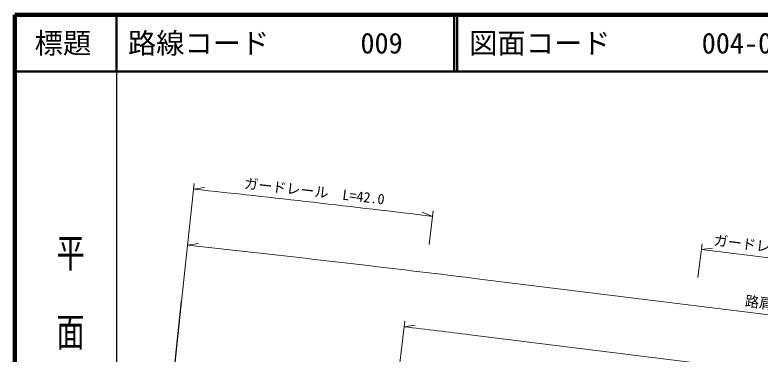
# Model space of a CAD drawing. Units: millimetres, scale not verified. Extents: x 40000 to 680000, y 20000 to 380000.
# Drawn here: x 40000 to 171853, y 319971 to 380000 of the extents above; entities that cross this region are included whole.
import ezdxf
from ezdxf.enums import TextEntityAlignment as Align

# ---------------------------------------------------------------- set-up
doc = ezdxf.new("R2010")
doc.units = ezdxf.units.MM
doc.header["$LTSCALE"] = 1000
for name, color, linetype, lineweight in [('M-BMK-OTRS', 5, 'Continuous', 25), ('M-STR-HTXT', 7, 'Continuous', 13), ('M-TTL', 2, 'Continuous', 140), ('M-TTL-BAND', 7, 'Continuous', 25), ('M-TTL-LINE', 7, 'Continuous', 50)]:
    doc.layers.add(name, color=color, linetype=linetype, lineweight=lineweight)
doc.layers.add('M-TTL-TXT', color=7, linetype='Continuous')
doc.styles.add('@ＭＳ ゴシック', font='')
doc.styles.add('ＭＳ ゴシック', font='')
doc.styles.get('@ＭＳ ゴシック').set_extended_font_data('@MS Gothic')
doc.styles.get('ＭＳ ゴシック').set_extended_font_data('MS Gothic')

msp = doc.modelspace()

# ---------------------------------------------------------------- linework, layer by layer
at = {"layer": 'M-BMK-OTRS'}
msp.add_line((65780, 294474), (69497, 329277), dxfattribs=at)
at = {"layer": 'M-STR-HTXT'}
for p, q in [((69497, 329277), (71726, 350158)), ((71620, 349164), (73562, 349459)), ((113905, 344350), (112079, 345075)), ((113305, 339386), (114025, 345343)), ((70558, 339220), (72501, 339516)), ((160857, 333507), (161595, 339461)), ((161472, 338469), (163419, 338731)), ((161472, 338469), (190215, 334906)), ((121791, 333310), (288055, 312703)), ((107703, 314880), (109014, 325802)), ((108895, 324809), (110841, 325079)), ((120561, 323386), (321135, 298527))]:
    msp.add_line(p, q, dxfattribs=at)
for radius, start, end in [(3055000, 83.10694, 83.90512), (3045000, 82.9347, 83.90512), (3035000, 82.9347, 83.15657)]:
    msp.add_arc((-252745, -2688568), radius, start, end, dxfattribs=at)
at = {"layer": 'M-TTL'}
for p, q in [((40000, 380000), (40000, 20000)), ((680000, 380000), (40000, 380000))]:
    msp.add_line(p, q, dxfattribs=at)
at = {"layer": 'M-TTL-BAND'}
msp.add_line((58000, 370000), (58000, 20000), dxfattribs=at)
at = {"layer": 'M-TTL-LINE'}
for p, q in [((58000, 380000), (58000, 370000)), ((117750, 380000), (117750, 370000)), ((118250, 380000), (118250, 370000)), ((40000, 370000), (680000, 370000))]:
    msp.add_line(p, q, dxfattribs=at)

# ---------------------------------------------------------------- texts
at = {"layer": 'M-STR-HTXT', "style": 'ＭＳ ゴシック'}
for s, rotation, p in [('ガードレール\u3000L=42.0', 353.423, (92828, 347327)), ('ガードレール\u3000L=29.0', 352.935, (175905, 337184)), ('路肩con\u3000L=218.0', 352.935, (178931, 326732))]:
    msp.add_text(s, height=1833, rotation=rotation, dxfattribs=at).set_placement(p, align=Align.BOTTOM_CENTER)
at = {"layer": 'M-TTL-BAND', "style": '@ＭＳ ゴシック', "width": 1.4}
msp.add_text('平  面  図', height=3666, rotation=270, dxfattribs=at).set_placement((49777, 306475), align=Align.MIDDLE_RIGHT)
at = {"layer": 'M-TTL-TXT', "style": 'ＭＳ ゴシック'}
msp.add_text('標題', height=3666, dxfattribs=at).set_placement((48500, 375000), align=Align.MIDDLE_CENTER)
for s, p in [('路線コード', (60000, 375000)), ('図面コード', (120380, 375000)), ('009', (101142, 375000)), ('004-00', (161521, 375000))]:
    msp.add_text(s, height=3666, dxfattribs=at).set_placement(p, align=Align.MIDDLE_LEFT)

doc.saveas('drawing.dxf')
